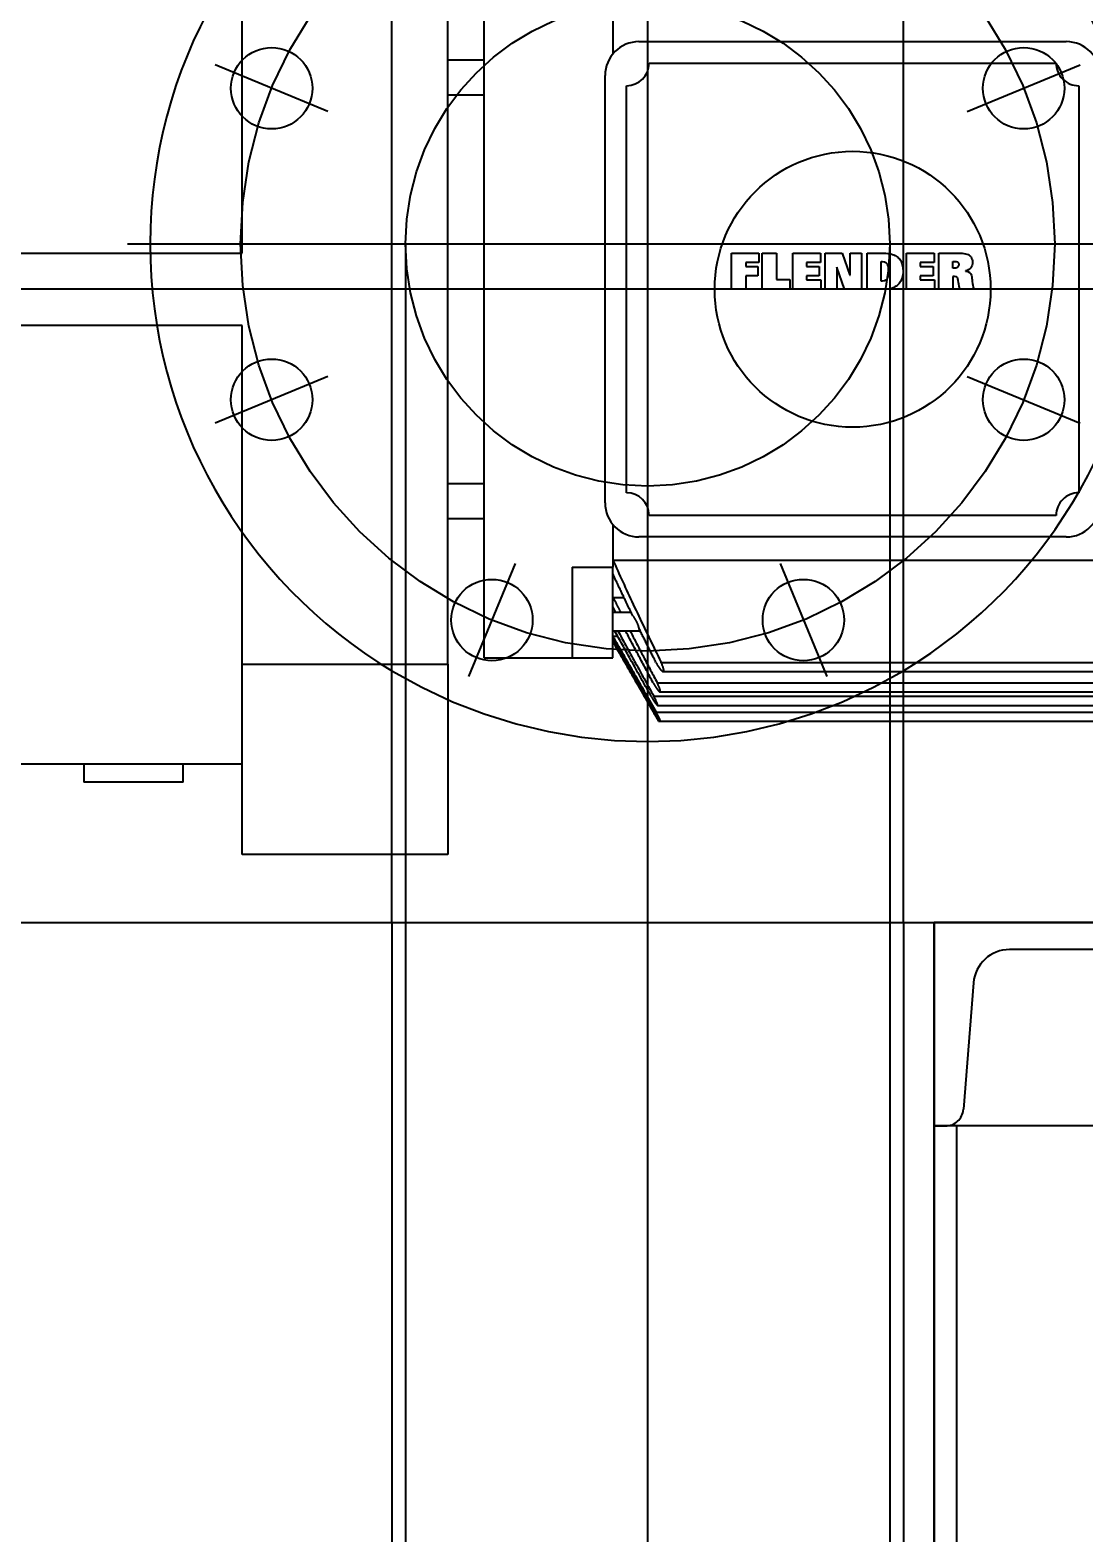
# Model space of a CAD drawing. Header units: millimetres. Extents: x -283029 to -254660, y -24907 to 10674.
# Drawn here: x -279114.43 to -279103.04, y -17727.44 to -17711.19 of the extents above; entities that cross this region are included whole.
import ezdxf

# ---------------------------------------------------------------- set-up
doc = ezdxf.new("R2010")
doc.units = ezdxf.units.MM
doc.header["$LTSCALE"] = 100
doc.header["$PDMODE"] = 3
for name, pattern in [('AM_DIN_F_W050', [6.25, 4.75, -1.5]), ('AM_DIN_G_W050', [13.75, 9.75, -1.5, 1, -1.5]), ('AUSGEZOGEN', [1, 1, 0]), ('VERDECKT-LANG', [7.5, 5, -2.5])]:
    doc.linetypes.add(name, pattern=pattern)
for name, color, linetype in [('AM_0', 7, 'Continuous'), ('NORMAL', 7, 'AUSGEZOGEN'), ('NORMALHAUBE', 6, 'Continuous'), ('VERDECKT', 2, 'VERDECKT-LANG')]:
    doc.layers.add(name, color=color, linetype=linetype)
doc.layers.add('AM_3', color=6, linetype='AM_DIN_F_W050', lineweight=25)
doc.layers.add('AM_7', color=4, linetype='AM_DIN_G_W050', lineweight=25)
doc.dimstyles.new('ISO-25', dxfattribs={"dimtxt": 18, "dimasz": 60, "dimexe": 6, "dimexo": 6, "dimgap": 15, "dimtad": 1, "dimdec": 0, "dimlunit": 3, "dimtxsty": 'Standard', "dimcen": 2.5, "dimclrd": 1, "dimclre": 1, "dimclrt": 1, "dimadec": 0, "dimazin": 0, "dimtfac": 1, "dimtdec": 0, "dimtmove": 0, "dimatfit": 3, "dimfxl": 1, "dimarcsym": 0})

# ---------------------------------------------------------------- blocks, each defined once
blk = doc.blocks.new('BLOCK14_35_56_21_5_2007_10')
at = {"color": 7, "linetype": 'Continuous'}
for p, q in [((297, 119), (297, 193.92)), ((342.5, 28.08), (342.5, 193.92)), ((350.5, 29.5), (350.5, 192.5)), ((379, 172.48), (379, 163.07)), ((384.75, 165.75), (479.25, 165.75)), ((350.5, 161.65), (342.5, 161.65)), ((387, 161), (477, 161)), ((377.25, 63.75), (377.25, 158.25)), ((342.5, 154.02), (350.5, 154.02)), ((382, 66), (382, 156)), ((482, 156), (482, 66)), ((197.45, 119), (297, 119)), ((405.2, 118.97), (411.28, 118.97)), ((405.2, 111), (405.2, 118.97)), ((408.36, 116.9), (408.36, 116.05)), ((411.28, 116.9), (408.36, 116.9)), ((411.28, 118.97), (411.28, 116.9)), ((412.03, 118.97), (415.2, 118.97)), ((412.03, 111), (412.03, 118.97)), ((415.2, 118.97), (415.2, 113.14)), ((418.79, 118.97), (424.86, 118.97)), ((418.79, 111), (418.79, 118.97)), ((421.82, 116.9), (421.82, 116.05)), ((424.86, 116.9), (421.82, 116.9)), ((424.86, 118.97), (424.86, 116.9)), ((425.92, 118.97), (429.71, 118.97)), ((425.92, 111), (425.92, 118.97)), ((429.71, 118.97), (431.39, 114.15)), ((431.42, 118.97), (433.99, 118.97)), ((431.42, 114.15), (431.42, 118.97)), ((433.99, 118.97), (433.99, 111)), ((435.2, 118.97), (438.95, 118.97)), ((435.2, 111), (435.2, 118.97)), ((438.29, 112.81), (438.29, 117.16)), ((438.29, 117.16), (438.61, 117.16)), ((438.61, 117.16), (439.05, 117.1)), ((438.95, 118.97), (439.37, 118.96)), ((439.05, 117.1), (439.37, 116.93)), ((439.37, 118.96), (439.77, 118.93)), ((439.37, 116.93), (439.61, 116.66)), ((439.61, 116.66), (439.74, 116.36)), ((439.74, 116.36), (439.83, 115.99)), ((439.77, 118.93), (440.14, 118.88)), ((440.14, 118.88), (440.48, 118.81)), ((440.48, 118.81), (440.8, 118.72)), ((440.8, 118.72), (441.1, 118.61)), ((441.1, 118.61), (441.37, 118.49)), ((441.37, 118.49), (441.62, 118.35)), ((441.62, 118.35), (441.85, 118.19)), ((441.85, 118.19), (442.06, 118.01)), ((442.06, 118.01), (442.25, 117.82)), ((442.25, 117.82), (442.42, 117.62)), ((442.42, 117.62), (442.57, 117.4)), ((442.57, 117.4), (442.7, 117.17)), ((442.7, 117.17), (442.81, 116.92)), ((442.81, 116.92), (442.91, 116.67)), ((442.91, 116.67), (442.99, 116.4)), ((442.99, 116.4), (443.05, 116.12)), ((443.94, 118.97), (450.01, 118.97)), ((443.94, 111), (443.94, 118.97)), ((446.97, 116.9), (446.97, 116.05)), ((450.01, 116.9), (446.97, 116.9)), ((450.01, 118.97), (450.01, 116.9)), ((451.07, 118.97), (455.78, 118.97)), ((451.07, 111), (451.07, 118.97)), ((454.16, 115.65), (454.16, 117.16)), ((454.16, 117.16), (454.45, 117.16)), ((454.45, 117.16), (454.87, 117.13)), ((454.87, 117.13), (455.2, 117.03)), ((455.2, 117.03), (455.4, 116.81)), ((455.4, 116.81), (455.48, 116.46)), ((455.48, 116.46), (455.4, 116.08)), ((455.78, 118.97), (456.2, 118.96)), ((456.2, 118.96), (456.58, 118.93)), ((456.58, 118.93), (456.93, 118.87)), ((456.93, 118.87), (457.25, 118.78)), ((457.25, 118.78), (457.54, 118.67)), ((457.54, 118.67), (457.79, 118.53)), ((457.79, 118.53), (458.01, 118.35)), ((458.01, 118.35), (458.18, 118.15)), ((458.18, 118.15), (458.32, 117.9)), ((458.32, 117.9), (458.43, 117.63)), ((458.43, 116.31), (458.32, 116.03)), ((458.43, 117.63), (458.49, 117.31)), ((458.49, 116.62), (458.43, 116.31)), ((458.49, 117.31), (458.51, 116.95)), ((458.51, 116.95), (458.49, 116.62)), ((408.36, 116.05), (411.07, 116.05)), ((411.07, 113.97), (408.36, 113.97)), ((408.36, 113.97), (408.36, 111)), ((411.07, 116.05), (411.07, 113.97)), ((415.2, 113.14), (418.1, 113.14)), ((418.1, 113.14), (418.1, 111)), ((421.82, 116.05), (424.63, 116.05)), ((424.63, 113.97), (421.82, 113.97)), ((421.82, 113.97), (421.82, 113.08)), ((421.82, 113.08), (424.96, 113.08)), ((424.63, 116.05), (424.63, 113.97)), ((424.96, 113.08), (424.96, 111)), ((428.5, 115.86), (428.48, 115.86)), ((428.48, 115.86), (428.48, 111)), ((430.19, 111), (428.5, 115.86)), ((431.39, 114.15), (431.42, 114.15)), ((439.37, 113.04), (439.05, 112.87)), ((439.61, 113.32), (439.37, 113.04)), ((439.74, 113.61), (439.61, 113.32)), ((439.83, 113.99), (439.74, 113.61)), ((439.83, 115.99), (439.87, 115.53)), ((439.87, 114.45), (439.83, 113.99)), ((439.87, 115.53), (439.89, 114.99)), ((439.89, 114.99), (439.87, 114.45)), ((442.75, 112.99), (442.61, 112.73)), ((442.87, 113.27), (442.75, 112.99)), ((442.98, 113.57), (442.87, 113.27)), ((443.05, 113.88), (442.98, 113.57)), ((443.05, 116.12), (443.1, 115.83)), ((443.11, 114.2), (443.05, 113.88)), ((443.1, 115.83), (443.13, 115.52)), ((443.15, 114.54), (443.11, 114.2)), ((443.13, 115.52), (443.15, 115.21)), ((443.15, 115.21), (443.16, 114.9)), ((443.16, 114.9), (443.15, 114.54)), ((446.97, 116.05), (449.78, 116.05)), ((449.78, 113.97), (446.97, 113.97)), ((446.97, 113.97), (446.97, 113.08)), ((446.97, 113.08), (450.11, 113.08)), ((449.78, 116.05), (449.78, 113.97)), ((450.11, 113.08), (450.11, 111)), ((454.43, 115.65), (454.16, 115.65)), ((454.53, 113.84), (454.16, 113.84)), ((454.16, 113.84), (454.16, 111)), ((454.85, 115.69), (454.43, 115.65)), ((454.94, 113.78), (454.53, 113.84)), ((455.18, 115.83), (454.85, 115.69)), ((455.18, 113.6), (454.94, 113.78)), ((455.4, 116.08), (455.18, 115.83)), ((455.3, 113.29), (455.18, 113.6)), ((455.35, 112.92), (455.3, 113.29)), ((457.34, 115.18), (456.93, 115.06)), ((456.93, 115.06), (456.93, 115.03)), ((456.93, 115.03), (457.44, 114.93)), ((457.68, 115.34), (457.34, 115.18)), ((457.44, 114.93), (457.83, 114.73)), ((457.95, 115.54), (457.68, 115.34)), ((457.83, 114.73), (458.11, 114.42)), ((458.16, 115.77), (457.95, 115.54)), ((458.11, 114.42), (458.28, 114.01)), ((458.32, 116.03), (458.16, 115.77)), ((458.28, 114.01), (458.33, 113.74)), ((458.33, 113.74), (458.38, 113.42)), ((458.38, 113.42), (458.42, 113.08)), ((458.42, 113.08), (458.46, 112.7)), ((408.36, 111), (405.2, 111)), ((418.1, 111), (412.03, 111)), ((424.96, 111), (418.79, 111)), ((428.48, 111), (425.92, 111)), ((433.99, 111), (430.19, 111)), ((439.14, 111), (435.2, 111)), ((438.61, 112.81), (438.29, 112.81)), ((439.05, 112.87), (438.61, 112.81)), ((439.5, 111.01), (439.14, 111)), ((439.85, 111.04), (439.5, 111.01)), ((440.18, 111.1), (439.85, 111.04)), ((440.5, 111.17), (440.18, 111.1)), ((440.8, 111.27), (440.5, 111.17)), ((441.09, 111.39), (440.8, 111.27)), ((441.36, 111.52), (441.09, 111.39)), ((441.61, 111.68), (441.36, 111.52)), ((441.85, 111.85), (441.61, 111.68)), ((442.07, 112.05), (441.85, 111.85)), ((442.27, 112.26), (442.07, 112.05)), ((442.45, 112.49), (442.27, 112.26)), ((442.61, 112.73), (442.45, 112.49)), ((450.11, 111), (443.94, 111)), ((454.16, 111), (451.07, 111)), ((455.41, 112.52), (455.35, 112.92)), ((455.47, 112.11), (455.41, 112.52)), ((455.54, 111.7), (455.47, 112.11)), ((455.61, 111.33), (455.54, 111.7)), ((455.7, 111), (455.61, 111.33)), ((458.8, 111), (455.7, 111)), ((458.46, 112.7), (458.52, 112.3)), ((458.52, 112.3), (458.59, 111.88)), ((458.59, 111.88), (458.68, 111.45)), ((458.68, 111.45), (458.8, 111)), ((297, 103), (197.45, 103)), ((297, 28.08), (297, 103)), ((350.5, 67.98), (342.5, 67.98)), ((342.5, 60.35), (350.5, 60.35)), ((477, 61), (387, 61)), ((379, 58.93), (379, 49.52)), ((479.25, 56.25), (384.75, 56.25)), ((379, 51.13), (588, 51.13)), ((379, 51.12), (379.27, 50.53)), ((379.27, 50.53), (379.53, 49.93)), ((379.53, 49.93), (379.8, 49.34)), ((370, 49.52), (379, 49.52)), ((370, 49.52), (370, 29.5)), ((379, 29.5), (379, 49.52)), ((379.12, 47.75), (379, 48.01)), ((379.24, 47.5), (379.12, 47.75)), ((379.36, 47.25), (379.24, 47.5)), ((379.47, 46.99), (379.36, 47.25)), ((379.59, 46.74), (379.47, 46.99)), ((379.71, 46.48), (379.59, 46.74)), ((379.8, 49.34), (380.07, 48.73)), ((380.07, 48.73), (380.34, 48.13)), ((380.34, 48.13), (380.62, 47.52)), ((380.62, 47.52), (380.9, 46.91)), ((380.9, 46.91), (381.18, 46.3)), ((379.83, 46.23), (379.71, 46.48)), ((379.96, 45.97), (379.83, 46.23)), ((380.08, 45.71), (379.96, 45.97)), ((380.2, 45.45), (380.08, 45.71)), ((380.32, 45.2), (380.2, 45.45)), ((380.44, 44.94), (380.32, 45.2)), ((380.57, 44.68), (380.44, 44.94)), ((380.69, 44.42), (380.57, 44.68)), ((380.81, 44.16), (380.69, 44.42)), ((380.94, 43.9), (380.81, 44.16)), ((381.06, 43.63), (380.94, 43.9)), ((381.19, 43.37), (381.06, 43.63)), ((381.18, 46.3), (381.46, 45.69)), ((381.31, 43.11), (381.19, 43.37)), ((381.46, 45.69), (381.74, 45.07)), ((381.74, 45.07), (382.03, 44.45)), ((382.03, 44.45), (382.32, 43.82)), ((382.32, 43.82), (382.61, 43.19)), ((379, 42.88), (381.42, 42.88)), ((379, 42.88), (379.05, 42.79)), ((379.02, 40.76), (379, 40.8)), ((379.04, 40.73), (379.02, 40.76)), ((379.06, 40.69), (379.04, 40.73)), ((379.05, 42.79), (379.1, 42.69)), ((379.08, 40.65), (379.06, 40.69)), ((379.1, 40.62), (379.08, 40.65)), ((379.1, 42.69), (379.14, 42.6)), ((379.12, 40.58), (379.1, 40.62)), ((379.13, 40.54), (379.12, 40.58)), ((379.15, 40.5), (379.13, 40.54)), ((379.14, 42.6), (379.19, 42.5)), ((379.17, 40.47), (379.15, 40.5)), ((379.19, 40.43), (379.17, 40.47)), ((379.19, 42.5), (379.24, 42.41)), ((379.21, 40.39), (379.19, 40.43)), ((379.23, 40.36), (379.21, 40.39)), ((379.25, 40.32), (379.23, 40.36)), ((379.24, 42.41), (379.29, 42.31)), ((379.27, 40.28), (379.25, 40.32)), ((379.29, 40.24), (379.27, 40.28)), ((379.29, 42.31), (379.34, 42.21)), ((379.31, 40.21), (379.29, 40.24)), ((379.33, 40.17), (379.31, 40.21)), ((379.35, 40.13), (379.33, 40.17)), ((379.34, 42.21), (379.39, 42.12)), ((379.37, 40.1), (379.35, 40.13)), ((379.39, 40.06), (379.37, 40.1)), ((379.39, 42.12), (379.43, 42.02)), ((379.4, 40.02), (379.39, 40.06)), ((379.42, 39.98), (379.4, 40.02)), ((379.44, 39.95), (379.42, 39.98)), ((379.43, 42.02), (379.48, 41.93)), ((379.46, 39.91), (379.44, 39.95)), ((379.48, 39.87), (379.46, 39.91)), ((379.48, 41.93), (379.53, 41.83)), ((379.53, 41.83), (379.58, 41.73)), ((379.58, 41.73), (379.63, 41.64)), ((379.63, 41.64), (379.68, 41.54)), ((379.68, 41.54), (379.73, 41.45)), ((379.73, 41.45), (379.78, 41.35)), ((379.78, 41.35), (379.82, 41.25)), ((379.82, 41.25), (379.87, 41.16)), ((379.87, 41.16), (379.92, 41.06)), ((379.92, 41.06), (379.97, 40.96)), ((379.97, 40.96), (380.02, 40.87)), ((380.02, 40.87), (380.07, 40.77)), ((380.07, 40.77), (380.12, 40.67)), ((380.12, 40.67), (380.17, 40.57)), ((380.17, 40.57), (380.22, 40.48)), ((380.22, 40.48), (380.27, 40.38)), ((380.27, 40.38), (380.32, 40.28)), ((380.32, 40.28), (380.37, 40.18)), ((380.37, 40.18), (380.42, 40.09)), ((380.42, 40.09), (380.47, 39.99)), ((380.47, 39.99), (380.52, 39.89)), ((380.52, 39.89), (380.57, 39.79)), ((381.44, 42.85), (381.31, 43.11)), ((381.57, 42.58), (381.44, 42.85)), ((381.69, 42.32), (381.57, 42.58)), ((381.82, 42.05), (381.69, 42.32)), ((381.95, 41.79), (381.82, 42.05)), ((382.08, 41.52), (381.95, 41.79)), ((382.2, 41.25), (382.08, 41.52)), ((382.33, 40.99), (382.2, 41.25)), ((382.46, 40.72), (382.33, 40.99)), ((382.59, 40.45), (382.46, 40.72)), ((382.72, 40.18), (382.59, 40.45)), ((382.61, 43.19), (382.9, 42.56)), ((382.85, 39.91), (382.72, 40.18)), ((382.99, 39.64), (382.85, 39.91)), ((382.9, 42.56), (383.2, 41.93)), ((383.2, 41.93), (383.5, 41.29)), ((383.5, 41.29), (383.8, 40.65)), ((383.8, 40.65), (384.1, 40)), ((384.1, 40), (384.41, 39.36)), ((383.05, 39.5), (379, 39.5)), ((379.5, 39.84), (379.48, 39.87)), ((379.52, 39.8), (379.5, 39.84)), ((379.54, 39.76), (379.52, 39.8)), ((379.56, 39.72), (379.54, 39.76)), ((379.58, 39.69), (379.56, 39.72)), ((379.6, 39.65), (379.58, 39.69)), ((379.62, 39.61), (379.6, 39.65)), ((379.64, 39.57), (379.62, 39.61)), ((379.66, 39.54), (379.64, 39.57)), ((379.68, 39.5), (379.66, 39.54)), ((380.57, 39.79), (380.62, 39.7)), ((380.62, 39.7), (380.67, 39.6)), ((380.67, 39.6), (380.72, 39.5)), ((383.12, 39.37), (382.99, 39.64)), ((383.25, 39.1), (383.12, 39.37)), ((383.38, 38.82), (383.25, 39.1)), ((383.38, 38.82), (383.43, 38.76)), ((383.43, 38.76), (383.47, 38.7)), ((383.47, 38.7), (383.52, 38.64)), ((383.52, 38.64), (383.56, 38.57)), ((383.56, 38.57), (383.6, 38.51)), ((383.6, 38.51), (383.65, 38.44)), ((383.65, 38.44), (383.69, 38.37)), ((383.69, 38.37), (383.74, 38.3)), ((383.74, 38.3), (383.78, 38.23)), ((383.78, 38.23), (383.83, 38.15)), ((383.83, 38.15), (383.87, 38.07)), ((383.87, 38.07), (383.92, 38)), ((383.92, 38), (383.96, 37.92)), ((383.96, 37.92), (384.01, 37.84)), ((384.01, 37.84), (384.05, 37.75)), ((384.05, 37.75), (384.09, 37.67)), ((384.09, 37.67), (384.14, 37.59)), ((384.14, 37.59), (384.18, 37.51)), ((384.18, 37.51), (384.22, 37.42)), ((384.22, 37.42), (384.26, 37.34)), ((384.26, 37.34), (384.29, 37.26)), ((384.29, 37.26), (384.33, 37.18)), ((384.33, 37.18), (384.36, 37.1)), ((384.36, 37.1), (384.4, 37.02)), ((384.4, 37.02), (384.43, 36.94)), ((384.41, 39.36), (384.72, 38.71)), ((384.43, 36.94), (384.46, 36.86)), ((384.46, 36.86), (384.49, 36.78)), ((384.49, 36.78), (384.52, 36.7)), ((384.52, 36.7), (384.55, 36.62)), ((384.55, 36.62), (384.57, 36.54)), ((384.72, 38.71), (385.03, 38.05)), ((385.03, 38.05), (385.34, 37.39)), ((385.34, 37.39), (385.66, 36.73)), ((385.66, 36.73), (385.98, 36.07)), ((379, 35.5), (385.01, 35.5)), ((379, 34.27), (380.05, 34.27)), ((379.24, 33.22), (379, 33.64)), ((379.01, 34.25), (379.26, 33.81)), ((379.26, 33.81), (379.51, 33.36)), ((379.58, 35.12), (379.36, 35.51)), ((379.51, 33.36), (379.77, 32.92)), ((379.79, 34.74), (379.58, 35.12)), ((380.01, 34.35), (379.79, 34.74)), ((380.23, 33.95), (380.01, 34.35)), ((380.07, 35.5), (380.28, 35.11)), ((380.44, 33.56), (380.23, 33.95)), ((380.28, 35.11), (380.49, 34.72)), ((380.66, 33.17), (380.44, 33.56)), ((380.49, 34.72), (380.71, 34.33)), ((380.71, 34.33), (380.92, 33.94)), ((380.92, 33.94), (381.13, 33.55)), ((381.13, 33.55), (381.35, 33.16)), ((381.94, 35.19), (381.77, 35.5)), ((382.1, 34.88), (381.94, 35.19)), ((382.27, 34.56), (382.1, 34.88)), ((382.43, 34.25), (382.27, 34.56)), ((382.6, 33.93), (382.43, 34.25)), ((382.77, 33.61), (382.6, 33.93)), ((382.77, 35.5), (382.93, 35.19)), ((382.94, 33.3), (382.77, 33.61)), ((382.93, 35.19), (383.09, 34.87)), ((383.1, 32.98), (382.94, 33.3)), ((383.09, 34.87), (383.25, 34.56)), ((383.25, 34.56), (383.41, 34.24)), ((383.41, 34.24), (383.58, 33.93)), ((383.58, 33.93), (383.74, 33.61)), ((383.74, 33.61), (383.91, 33.29)), ((383.91, 33.29), (384.07, 32.98)), ((384.57, 36.54), (384.6, 36.47)), ((384.6, 36.47), (384.62, 36.39)), ((384.62, 36.39), (384.64, 36.32)), ((384.64, 36.32), (384.66, 36.25)), ((384.66, 36.25), (384.68, 36.18)), ((384.78, 35.96), (384.68, 36.18)), ((384.89, 35.75), (384.78, 35.96)), ((384.99, 35.54), (384.89, 35.75)), ((385.1, 35.32), (384.99, 35.54)), ((385.2, 35.11), (385.1, 35.32)), ((385.31, 34.9), (385.2, 35.11)), ((385.41, 34.68), (385.31, 34.9)), ((385.52, 34.47), (385.41, 34.68)), ((385.63, 34.25), (385.52, 34.47)), ((385.73, 34.03), (385.63, 34.25)), ((385.84, 33.82), (385.73, 34.03)), ((385.95, 33.6), (385.84, 33.82)), ((386.06, 33.38), (385.95, 33.6)), ((385.98, 36.07), (386.3, 35.4)), ((386.17, 33.17), (386.06, 33.38)), ((386.3, 35.4), (386.62, 34.73)), ((386.62, 34.73), (386.95, 34.05)), ((386.95, 34.05), (387.28, 33.37)), ((387.28, 33.37), (387.61, 32.69)), ((379, 33.03), (379.35, 33.03)), ((379.02, 32.99), (379.26, 32.58)), ((379.02, 32.97), (389.1, 15.5)), ((379.49, 32.79), (379.24, 33.22)), ((379.26, 32.58), (379.49, 32.17)), ((379.73, 32.36), (379.49, 32.79)), ((379.49, 32.17), (379.73, 31.76)), ((379.98, 31.93), (379.73, 32.36)), ((379.73, 31.76), (379.97, 31.34)), ((379.77, 32.92), (380.02, 32.47)), ((379.97, 31.34), (380.21, 30.93)), ((380.23, 31.5), (379.98, 31.93)), ((380.02, 32.47), (380.27, 32.02)), ((380.21, 30.93), (380.45, 30.51)), ((380.48, 31.06), (380.23, 31.5)), ((380.27, 32.02), (380.53, 31.57)), ((380.45, 30.51), (380.7, 30.09)), ((380.73, 30.62), (380.48, 31.06)), ((380.53, 31.57), (380.79, 31.12)), ((380.88, 32.77), (380.66, 33.17)), ((380.7, 30.09), (380.94, 29.66)), ((380.98, 30.18), (380.73, 30.62)), ((380.79, 31.12), (381.05, 30.67)), ((381.1, 32.37), (380.88, 32.77)), ((381.23, 29.74), (380.98, 30.18)), ((381.05, 30.67), (381.31, 30.21)), ((381.33, 31.98), (381.1, 32.37)), ((381.31, 30.21), (381.57, 29.75)), ((381.55, 31.57), (381.33, 31.98)), ((381.35, 33.16), (381.57, 32.76)), ((381.77, 31.17), (381.55, 31.57)), ((381.57, 32.76), (381.79, 32.36)), ((382, 30.77), (381.77, 31.17)), ((381.79, 32.36), (382, 31.96)), ((382, 31.96), (382.22, 31.56)), ((382.22, 30.36), (382, 30.77)), ((382.22, 31.56), (382.44, 31.16)), ((382.45, 29.96), (382.22, 30.36)), ((382.44, 31.16), (382.67, 30.76)), ((382.68, 29.55), (382.45, 29.96)), ((382.67, 30.76), (382.89, 30.35)), ((382.89, 30.35), (383.11, 29.94)), ((383.27, 32.66), (383.1, 32.98)), ((383.11, 29.94), (383.34, 29.54)), ((383.44, 32.34), (383.27, 32.66)), ((383.61, 32.02), (383.44, 32.34)), ((383.78, 31.69), (383.61, 32.02)), ((383.96, 31.37), (383.78, 31.69)), ((384.13, 31.05), (383.96, 31.37)), ((384.07, 32.98), (384.24, 32.66)), ((384.3, 30.72), (384.13, 31.05)), ((384.24, 32.66), (384.41, 32.33)), ((384.47, 30.4), (384.3, 30.72)), ((384.41, 32.33), (384.57, 32.01)), ((384.65, 30.07), (384.47, 30.4)), ((384.57, 32.01), (384.74, 31.69)), ((384.82, 29.74), (384.65, 30.07)), ((384.74, 31.69), (384.91, 31.37)), ((384.91, 31.37), (385.08, 31.04)), ((385.08, 31.04), (385.25, 30.72)), ((385.25, 30.72), (385.42, 30.39)), ((385.42, 30.39), (385.59, 30.06)), ((385.59, 30.06), (385.76, 29.74)), ((386.27, 32.95), (386.17, 33.17)), ((386.38, 32.73), (386.27, 32.95)), ((386.49, 32.51), (386.38, 32.73)), ((386.6, 32.29), (386.49, 32.51)), ((386.71, 32.07), (386.6, 32.29)), ((386.82, 31.85), (386.71, 32.07)), ((386.93, 31.63), (386.82, 31.85)), ((387.04, 31.41), (386.93, 31.63)), ((387.15, 31.19), (387.04, 31.41)), ((387.26, 30.97), (387.15, 31.19)), ((387.37, 30.75), (387.26, 30.97)), ((387.48, 30.52), (387.37, 30.75)), ((387.6, 30.3), (387.48, 30.52)), ((387.71, 30.08), (387.6, 30.3)), ((387.61, 32.69), (387.95, 32)), ((387.82, 29.85), (387.71, 30.08)), ((387.95, 32), (388.28, 31.31)), ((388.28, 31.31), (388.62, 30.61)), ((388.62, 30.61), (388.97, 29.91)), ((388.97, 29.91), (389.31, 29.21)), ((297, -14), (297, 28.08)), ((297, 28.08), (342.5, 28.08)), ((342.5, 28.08), (342.5, -14)), ((350.5, 29.5), (370, 29.5)), ((370, 29.5), (379, 29.5)), ((380.94, 29.66), (381.18, 29.24)), ((381.18, 29.24), (381.43, 28.81)), ((381.49, 29.3), (381.23, 29.74)), ((381.43, 28.81), (381.68, 28.39)), ((381.74, 28.85), (381.49, 29.3)), ((381.57, 29.75), (381.83, 29.29)), ((381.68, 28.39), (381.93, 27.96)), ((382, 28.41), (381.74, 28.85)), ((381.83, 29.29), (382.1, 28.82)), ((381.93, 27.96), (382.18, 27.52)), ((382.26, 27.96), (382, 28.41)), ((382.1, 28.82), (382.36, 28.36)), ((382.18, 27.52), (382.43, 27.09)), ((382.52, 27.5), (382.26, 27.96)), ((382.36, 28.36), (382.63, 27.89)), ((382.43, 27.09), (382.68, 26.65)), ((382.78, 27.05), (382.52, 27.5)), ((382.63, 27.89), (382.9, 27.42)), ((382.91, 29.14), (382.68, 29.55)), ((382.68, 26.65), (382.93, 26.22)), ((383.04, 26.59), (382.78, 27.05)), ((382.9, 27.42), (383.16, 26.94)), ((383.14, 28.72), (382.91, 29.14)), ((383.3, 26.14), (383.04, 26.59)), ((383.37, 28.31), (383.14, 28.72)), ((383.16, 26.94), (383.44, 26.47)), ((383.34, 29.54), (383.56, 29.12)), ((383.6, 27.89), (383.37, 28.31)), ((383.56, 29.12), (383.79, 28.71)), ((383.83, 27.48), (383.6, 27.89)), ((383.79, 28.71), (384.02, 28.3)), ((384.07, 27.06), (383.83, 27.48)), ((384.02, 28.3), (384.25, 27.88)), ((384.3, 26.64), (384.07, 27.06)), ((384.25, 27.88), (384.48, 27.47)), ((384.54, 26.21), (384.3, 26.64)), ((384.48, 27.47), (384.71, 27.05)), ((384.71, 27.05), (384.94, 26.63)), ((385, 29.41), (384.82, 29.74)), ((384.94, 26.63), (385.17, 26.21)), ((385.17, 29.08), (385, 29.41)), ((385.35, 28.75), (385.17, 29.08)), ((385.53, 28.42), (385.35, 28.75)), ((385.71, 28.08), (385.53, 28.42)), ((385.89, 27.75), (385.71, 28.08)), ((385.76, 29.74), (385.93, 29.41)), ((386.07, 27.41), (385.89, 27.75)), ((385.93, 29.41), (386.11, 29.08)), ((386.25, 27.08), (386.07, 27.41)), ((386.11, 29.08), (386.28, 28.74)), ((386.43, 26.74), (386.25, 27.08)), ((386.28, 28.74), (386.45, 28.41)), ((386.61, 26.4), (386.43, 26.74)), ((386.45, 28.41), (386.63, 28.08)), ((386.63, 28.08), (386.8, 27.75)), ((386.8, 27.75), (386.98, 27.41)), ((386.98, 27.41), (387.16, 27.07)), ((387.16, 27.07), (387.33, 26.74)), ((387.33, 26.74), (387.51, 26.4)), ((387.93, 29.63), (387.82, 29.85)), ((388.05, 29.4), (387.93, 29.63)), ((388.16, 29.18), (388.05, 29.4)), ((388.27, 28.95), (388.16, 29.18)), ((388.39, 28.73), (388.27, 28.95)), ((388.5, 28.5), (388.39, 28.73)), ((388.5, 28.5), (388.55, 28.41)), ((388.55, 28.41), (388.6, 28.32)), ((388.6, 28.32), (388.64, 28.23)), ((388.64, 28.23), (388.69, 28.14)), ((388.69, 28.14), (388.74, 28.05)), ((388.74, 28.05), (388.79, 27.96)), ((388.79, 27.96), (388.84, 27.88)), ((388.84, 27.88), (388.89, 27.8)), ((388.89, 27.8), (388.94, 27.72)), ((388.94, 27.72), (388.99, 27.64)), ((388.99, 27.64), (389.04, 27.56)), ((389.04, 27.56), (389.09, 27.49)), ((389.09, 27.49), (389.14, 27.42)), ((389.14, 27.42), (389.19, 27.35)), ((389.19, 27.35), (389.24, 27.28)), ((389.24, 27.28), (389.29, 27.21)), ((389.29, 27.21), (389.34, 27.14)), ((389.31, 29.21), (389.66, 28.5)), ((389.34, 27.14), (389.39, 27.08)), ((389.39, 27.08), (389.44, 27.02)), ((389.44, 27.02), (389.48, 26.96)), ((389.48, 26.96), (389.53, 26.9)), ((389.53, 26.9), (389.58, 26.85)), ((389.58, 26.85), (389.63, 26.8)), ((389.63, 26.8), (389.67, 26.75)), ((389.7, 28.42), (389.66, 28.5)), ((389.66, 28.5), (577.34, 28.5)), ((389.67, 26.75), (389.72, 26.71)), ((389.74, 28.33), (389.7, 28.42)), ((389.72, 26.71), (389.76, 26.67)), ((389.78, 28.25), (389.74, 28.33)), ((389.76, 26.67), (389.8, 26.64)), ((389.82, 28.16), (389.78, 28.25)), ((389.8, 26.64), (389.84, 26.61)), ((389.86, 28.08), (389.82, 28.16)), ((389.84, 26.61), (389.88, 26.58)), ((389.89, 28), (389.86, 28.08)), ((389.92, 27.92), (389.89, 28)), ((389.96, 27.84), (389.92, 27.92)), ((389.99, 27.76), (389.96, 27.84)), ((390.02, 27.68), (389.99, 27.76)), ((390.05, 27.59), (390.02, 27.68)), ((390.07, 27.52), (390.05, 27.59)), ((390.1, 27.44), (390.07, 27.52)), ((390.12, 27.36), (390.1, 27.44)), ((390.14, 27.29), (390.12, 27.36)), ((390.16, 27.21), (390.14, 27.29)), ((390.18, 27.14), (390.16, 27.21)), ((390.19, 27.08), (390.18, 27.14)), ((390.2, 27.01), (390.19, 27.08)), ((390.19, 26.58), (390.2, 26.6)), ((390.21, 26.95), (390.2, 27.01)), ((390.2, 26.6), (390.21, 26.63)), ((390.22, 26.9), (390.21, 26.95)), ((390.21, 26.63), (390.22, 26.67)), ((390.23, 26.84), (390.22, 26.9)), ((390.22, 26.67), (390.23, 26.71)), ((390.23, 26.8), (390.23, 26.84)), ((390.23, 26.75), (390.23, 26.8)), ((390.23, 26.71), (390.23, 26.75)), ((382.93, 26.22), (383.18, 25.78)), ((383.18, 25.78), (383.44, 25.33)), ((383.57, 25.68), (383.3, 26.14)), ((383.44, 26.47), (383.71, 25.99)), ((383.44, 25.33), (383.7, 24.89)), ((383.83, 25.21), (383.57, 25.68)), ((383.7, 24.89), (383.95, 24.45)), ((383.71, 25.99), (383.98, 25.51)), ((384.1, 24.75), (383.83, 25.21)), ((383.95, 24.45), (384.21, 24)), ((383.98, 25.51), (384.26, 25.03)), ((384.37, 24.28), (384.1, 24.75)), ((384.21, 24), (384.47, 23.55)), ((384.26, 25.03), (384.53, 24.54)), ((384.63, 23.81), (384.37, 24.28)), ((384.47, 23.55), (384.73, 23.09)), ((384.53, 24.54), (384.81, 24.06)), ((384.78, 25.79), (384.54, 26.21)), ((384.91, 23.34), (384.63, 23.81)), ((385.01, 25.36), (384.78, 25.79)), ((384.81, 24.06), (385.09, 23.57)), ((385.18, 22.87), (384.91, 23.34)), ((385.25, 24.94), (385.01, 25.36)), ((385.09, 23.57), (385.37, 23.08)), ((385.17, 26.21), (385.41, 25.78)), ((385.49, 24.51), (385.25, 24.94)), ((385.41, 25.78), (385.64, 25.36)), ((385.74, 24.07), (385.49, 24.51)), ((385.64, 25.36), (385.88, 24.93)), ((385.98, 23.64), (385.74, 24.07)), ((385.88, 24.93), (386.12, 24.5)), ((386.22, 23.2), (385.98, 23.64)), ((386.12, 24.5), (386.35, 24.07)), ((386.35, 24.07), (386.59, 23.64)), ((386.59, 23.64), (386.83, 23.2)), ((386.79, 26.06), (386.61, 26.4)), ((386.97, 25.72), (386.79, 26.06)), ((387.16, 25.38), (386.97, 25.72)), ((387.34, 25.04), (387.16, 25.38)), ((387.52, 24.69), (387.34, 25.04)), ((387.51, 26.4), (387.69, 26.06)), ((387.71, 24.35), (387.52, 24.69)), ((387.69, 26.06), (387.87, 25.72)), ((387.9, 24), (387.71, 24.35)), ((387.87, 25.72), (388.05, 25.38)), ((387.9, 24), (387.94, 23.91)), ((387.94, 23.91), (387.99, 23.82)), ((387.99, 23.82), (388.04, 23.73)), ((388.04, 23.73), (388.09, 23.65)), ((388.05, 25.38), (388.23, 25.03)), ((388.09, 23.65), (388.14, 23.56)), ((388.14, 23.56), (388.19, 23.48)), ((388.19, 23.48), (388.24, 23.4)), ((388.23, 25.03), (388.41, 24.69)), ((388.24, 23.4), (388.29, 23.32)), ((388.29, 23.32), (388.34, 23.24)), ((388.41, 24.69), (388.6, 24.35)), ((388.6, 24.35), (388.78, 24)), ((388.78, 24), (578.22, 24)), ((388.82, 23.91), (388.78, 24)), ((388.87, 23.83), (388.82, 23.91)), ((388.91, 23.74), (388.87, 23.83)), ((388.95, 23.66), (388.91, 23.74)), ((388.99, 23.58), (388.95, 23.66)), ((389.03, 23.49), (388.99, 23.58)), ((389.07, 23.41), (389.03, 23.49)), ((389.11, 23.33), (389.07, 23.41)), ((389.14, 23.25), (389.11, 23.33)), ((389.88, 26.58), (389.91, 26.56)), ((389.91, 26.56), (389.95, 26.54)), ((389.95, 26.54), (389.98, 26.52)), ((389.98, 26.52), (390.01, 26.51)), ((390.01, 26.51), (390.05, 26.5)), ((390.05, 26.5), (390.07, 26.5)), ((390.07, 26.5), (390.1, 26.5)), ((390.07, 26.5), (576.93, 26.5)), ((390.1, 26.5), (390.12, 26.51)), ((390.12, 26.51), (390.14, 26.52)), ((390.14, 26.52), (390.16, 26.53)), ((390.16, 26.53), (390.18, 26.55)), ((390.18, 26.55), (390.19, 26.58)), ((384.73, 23.09), (384.99, 22.64)), ((384.99, 22.64), (385.26, 22.18)), ((385.45, 22.39), (385.18, 22.87)), ((385.26, 22.18), (385.52, 21.73)), ((385.37, 23.08), (385.65, 22.58)), ((385.72, 21.91), (385.45, 22.39)), ((385.52, 21.73), (385.79, 21.26)), ((385.65, 22.58), (385.93, 22.08)), ((386, 21.43), (385.72, 21.91)), ((385.79, 21.26), (386.06, 20.8)), ((385.93, 22.08), (386.22, 21.59)), ((386.28, 20.95), (386, 21.43)), ((386.06, 20.8), (386.32, 20.34)), ((386.47, 22.77), (386.22, 23.2)), ((386.22, 21.59), (386.51, 21.08)), ((386.56, 20.46), (386.28, 20.95)), ((386.32, 20.34), (386.59, 19.87)), ((386.71, 22.33), (386.47, 22.77)), ((386.51, 21.08), (386.79, 20.58)), ((386.84, 19.98), (386.56, 20.46)), ((386.96, 21.89), (386.71, 22.33)), ((386.79, 20.58), (387.08, 20.07)), ((386.83, 23.2), (387.08, 22.76)), ((387.12, 19.48), (386.84, 19.98)), ((387.21, 21.44), (386.96, 21.89)), ((387.08, 22.76), (387.32, 22.33)), ((387.08, 20.07), (387.37, 19.56)), ((387.46, 21), (387.21, 21.44)), ((387.32, 22.33), (387.56, 21.89)), ((387.46, 21), (387.51, 20.91)), ((387.51, 20.91), (387.56, 20.83)), ((387.56, 21.89), (387.81, 21.44)), ((387.56, 20.83), (387.61, 20.74)), ((387.61, 20.74), (387.65, 20.66)), ((387.65, 20.66), (387.7, 20.58)), ((387.7, 20.58), (387.75, 20.5)), ((387.75, 20.5), (387.8, 20.42)), ((387.8, 20.42), (387.85, 20.33)), ((387.81, 21.44), (388.05, 21)), ((387.85, 20.33), (387.9, 20.25)), ((387.9, 20.25), (387.95, 20.18)), ((387.95, 20.18), (387.99, 20.1)), ((387.99, 20.1), (388.04, 20.02)), ((388.04, 20.02), (388.09, 19.94)), ((388.05, 21), (578.95, 21)), ((388.1, 20.92), (388.05, 21)), ((388.09, 19.94), (388.14, 19.87)), ((388.15, 20.83), (388.1, 20.92)), ((388.19, 20.74), (388.15, 20.83)), ((388.24, 20.66), (388.19, 20.74)), ((388.28, 20.58), (388.24, 20.66)), ((388.32, 20.49), (388.28, 20.58)), ((388.37, 20.41), (388.32, 20.49)), ((388.34, 23.24), (388.39, 23.16)), ((388.41, 20.33), (388.37, 20.41)), ((388.39, 23.16), (388.43, 23.08)), ((388.45, 20.25), (388.41, 20.33)), ((388.43, 23.08), (388.48, 23.01)), ((388.49, 20.17), (388.45, 20.25)), ((388.48, 23.01), (388.53, 22.93)), ((388.52, 20.09), (388.49, 20.17)), ((388.56, 20.02), (388.52, 20.09)), ((388.53, 22.93), (388.58, 22.86)), ((388.59, 19.94), (388.56, 20.02)), ((388.58, 22.86), (388.63, 22.79)), ((388.62, 19.87), (388.59, 19.94)), ((388.63, 22.79), (388.68, 22.72)), ((388.68, 22.72), (388.73, 22.65)), ((388.73, 22.65), (388.78, 22.59)), ((388.78, 22.59), (388.83, 22.52)), ((388.83, 22.52), (388.87, 22.46)), ((388.87, 22.46), (388.92, 22.41)), ((388.92, 22.41), (388.96, 22.35)), ((388.96, 22.35), (389, 22.3)), ((389, 22.3), (389.05, 22.26)), ((389.05, 22.26), (389.09, 22.22)), ((389.09, 22.22), (389.12, 22.18)), ((389.12, 22.18), (389.16, 22.14)), ((389.17, 23.18), (389.14, 23.25)), ((389.16, 22.14), (389.19, 22.11)), ((389.21, 23.1), (389.17, 23.18)), ((389.19, 22.11), (389.23, 22.08)), ((389.24, 23.02), (389.21, 23.1)), ((389.23, 22.08), (389.26, 22.06)), ((389.27, 22.94), (389.24, 23.02)), ((389.26, 22.06), (389.29, 22.04)), ((389.3, 22.87), (389.27, 22.94)), ((389.29, 22.04), (389.32, 22.02)), ((389.32, 22.8), (389.3, 22.87)), ((389.35, 22.72), (389.32, 22.8)), ((389.32, 22.02), (389.35, 22.01)), ((389.37, 22.65), (389.35, 22.72)), ((389.35, 22.01), (389.37, 22)), ((389.39, 22.59), (389.37, 22.65)), ((389.37, 22), (389.4, 22)), ((389.41, 22.52), (389.39, 22.59)), ((389.4, 22), (389.41, 22)), ((389.4, 22), (577.6, 22)), ((389.43, 22.46), (389.41, 22.52)), ((389.41, 22), (389.43, 22.01)), ((389.44, 22.4), (389.43, 22.46)), ((389.43, 22.01), (389.45, 22.02)), ((389.46, 22.35), (389.44, 22.4)), ((389.45, 22.02), (389.46, 22.03)), ((389.47, 22.3), (389.46, 22.35)), ((389.46, 22.03), (389.47, 22.05)), ((389.47, 22.25), (389.47, 22.3)), ((389.48, 22.21), (389.47, 22.25)), ((389.47, 22.08), (389.48, 22.1)), ((389.47, 22.05), (389.47, 22.08)), ((389.48, 22.17), (389.48, 22.21)), ((389.48, 22.14), (389.48, 22.17)), ((389.48, 22.1), (389.48, 22.14)), ((386.59, 19.87), (386.86, 19.4)), ((386.86, 19.4), (387.14, 18.93)), ((387.4, 18.99), (387.12, 19.48)), ((387.14, 18.93), (387.41, 18.45)), ((387.37, 19.56), (387.66, 19.05)), ((387.68, 18.5), (387.4, 18.99)), ((387.41, 18.45), (387.69, 17.98)), ((387.66, 19.05), (387.96, 18.54)), ((387.97, 18), (387.68, 18.5)), ((387.69, 17.98), (387.96, 17.5)), ((387.96, 18.54), (388.25, 18.02)), ((387.96, 17.5), (388.26, 17.5)), ((388.01, 17.42), (387.96, 17.5)), ((388.26, 17.5), (387.97, 18)), ((388.06, 17.34), (388.01, 17.42)), ((388.1, 17.25), (388.06, 17.34)), ((388.15, 17.17), (388.1, 17.25)), ((388.14, 19.87), (388.19, 19.8)), ((388.2, 17.08), (388.15, 17.17)), ((388.19, 19.8), (388.24, 19.73)), ((388.25, 17), (388.2, 17.08)), ((388.24, 19.73), (388.28, 19.66)), ((388.25, 18.02), (388.55, 17.5)), ((388.3, 16.92), (388.25, 17)), ((388.26, 17.5), (388.3, 17.42)), ((388.28, 19.66), (388.33, 19.59)), ((388.3, 17.42), (388.35, 17.33)), ((388.34, 16.84), (388.3, 16.92)), ((388.33, 19.59), (388.37, 19.53)), ((388.39, 16.75), (388.34, 16.84)), ((388.35, 17.33), (388.4, 17.25)), ((388.37, 19.53), (388.41, 19.47)), ((388.44, 16.67), (388.39, 16.75)), ((388.4, 17.25), (388.45, 17.17)), ((388.41, 19.47), (388.45, 19.42)), ((388.48, 16.59), (388.44, 16.67)), ((388.45, 19.42), (388.49, 19.36)), ((388.45, 17.17), (388.5, 17.09)), ((388.49, 19.36), (388.53, 19.31)), ((388.5, 17.09), (388.54, 17.01)), ((388.53, 19.31), (388.57, 19.27)), ((388.54, 17.01), (388.59, 16.92)), ((388.55, 17.5), (578.45, 17.5)), ((388.6, 17.42), (388.55, 17.5)), ((388.57, 19.27), (388.6, 19.22)), ((388.59, 16.92), (388.64, 16.84)), ((388.6, 19.22), (388.64, 19.18)), ((388.65, 17.33), (388.6, 17.42)), ((388.66, 19.8), (388.62, 19.87)), ((388.64, 19.18), (388.67, 19.15)), ((388.64, 16.84), (388.69, 16.76)), ((388.69, 17.25), (388.65, 17.33)), ((388.69, 19.73), (388.66, 19.8)), ((388.67, 19.15), (388.7, 19.11)), ((388.72, 19.66), (388.69, 19.73)), ((388.74, 17.16), (388.69, 17.25)), ((388.69, 16.76), (388.74, 16.68)), ((388.7, 19.11), (388.73, 19.08)), ((388.74, 19.59), (388.72, 19.66)), ((388.73, 19.08), (388.76, 19.06)), ((388.77, 19.53), (388.74, 19.59)), ((388.79, 17.08), (388.74, 17.16)), ((388.74, 16.68), (388.79, 16.6)), ((388.76, 19.06), (388.78, 19.04)), ((388.79, 19.47), (388.77, 19.53)), ((388.78, 19.04), (388.81, 19.02)), ((388.81, 19.41), (388.79, 19.47)), ((388.83, 16.99), (388.79, 17.08)), ((388.83, 19.36), (388.81, 19.41)), ((388.81, 19.02), (388.83, 19.01)), ((388.85, 19.3), (388.83, 19.36)), ((388.83, 19.01), (388.84, 19)), ((388.88, 16.91), (388.83, 16.99)), ((388.84, 19), (388.86, 19)), ((388.86, 19.26), (388.85, 19.3)), ((388.88, 19.21), (388.86, 19.26)), ((388.86, 19), (388.87, 19)), ((388.86, 19), (578.14, 19)), ((388.87, 19), (388.88, 19.01)), ((388.88, 19.17), (388.88, 19.21)), ((388.89, 19.14), (388.88, 19.17)), ((388.88, 19.01), (388.89, 19.02)), ((388.92, 16.83), (388.88, 16.91)), ((388.9, 19.1), (388.89, 19.14)), ((388.89, 19.02), (388.9, 19.03)), ((388.9, 19.08), (388.9, 19.1)), ((388.9, 19.05), (388.9, 19.08)), ((388.9, 19.03), (388.9, 19.05)), ((388.97, 16.75), (388.92, 16.83)), ((389.01, 16.67), (388.97, 16.75)), ((389.05, 16.59), (389.01, 16.67)), ((388.53, 16.52), (388.48, 16.59)), ((388.57, 16.44), (388.53, 16.52)), ((388.61, 16.37), (388.57, 16.44)), ((388.65, 16.3), (388.61, 16.37)), ((388.69, 16.23), (388.65, 16.3)), ((388.73, 16.16), (388.69, 16.23)), ((388.76, 16.1), (388.73, 16.16)), ((388.8, 16.04), (388.76, 16.1)), ((388.79, 16.6), (388.83, 16.52)), ((388.83, 15.98), (388.8, 16.04)), ((388.83, 16.52), (388.88, 16.45)), ((388.86, 15.92), (388.83, 15.98)), ((388.9, 15.87), (388.86, 15.92)), ((388.88, 16.45), (388.93, 16.37)), ((388.92, 15.82), (388.9, 15.87)), ((388.95, 15.77), (388.92, 15.82)), ((388.93, 16.37), (388.97, 16.3)), ((388.98, 15.72), (388.95, 15.77)), ((388.97, 16.3), (389.01, 16.23)), ((389, 15.68), (388.98, 15.72)), ((389.02, 15.64), (389, 15.68)), ((389.01, 16.23), (389.06, 16.16)), ((389.04, 15.61), (389.02, 15.64)), ((389.06, 15.58), (389.04, 15.61)), ((389.09, 16.51), (389.05, 16.59)), ((389.06, 16.16), (389.1, 16.1)), ((389.07, 15.56), (389.06, 15.58)), ((389.08, 15.54), (389.07, 15.56)), ((389.09, 15.52), (389.08, 15.54)), ((389.13, 16.44), (389.09, 16.51)), ((389.1, 15.51), (389.09, 15.52)), ((389.1, 16.1), (389.14, 16.04)), ((389.1, 15.5), (389.1, 15.51)), ((389.1, 15.5), (389.1, 15.5)), ((389.1, 15.5), (577.9, 15.5)), ((389.17, 16.37), (389.13, 16.44)), ((389.14, 16.04), (389.17, 15.98)), ((389.2, 16.3), (389.17, 16.37)), ((389.17, 15.98), (389.21, 15.92)), ((389.24, 16.23), (389.2, 16.3)), ((389.21, 15.92), (389.25, 15.87)), ((389.27, 16.16), (389.24, 16.23)), ((389.25, 15.87), (389.28, 15.82)), ((389.3, 16.1), (389.27, 16.16)), ((389.28, 15.82), (389.31, 15.77)), ((389.33, 16.04), (389.3, 16.1)), ((389.31, 15.77), (389.34, 15.73)), ((389.36, 15.97), (389.33, 16.04)), ((389.34, 15.73), (389.37, 15.69)), ((389.39, 15.92), (389.36, 15.97)), ((389.37, 15.69), (389.4, 15.65)), ((389.42, 15.86), (389.39, 15.92)), ((389.4, 15.65), (389.43, 15.61)), ((389.44, 15.81), (389.42, 15.86)), ((389.43, 15.61), (389.45, 15.58)), ((389.46, 15.76), (389.44, 15.81)), ((389.45, 15.58), (389.47, 15.56)), ((389.48, 15.72), (389.46, 15.76)), ((389.47, 15.56), (389.49, 15.54)), ((389.5, 15.68), (389.48, 15.72)), ((389.49, 15.54), (389.5, 15.52)), ((389.51, 15.64), (389.5, 15.68)), ((389.5, 15.52), (389.52, 15.51)), ((389.52, 15.61), (389.51, 15.64)), ((389.53, 15.58), (389.52, 15.61)), ((389.52, 15.51), (389.53, 15.5)), ((389.54, 15.55), (389.53, 15.58)), ((389.53, 15.5), (389.54, 15.5)), ((389.54, 15.53), (389.54, 15.55)), ((389.55, 15.52), (389.54, 15.53)), ((389.54, 15.5), (389.55, 15.51)), ((389.54, 15.5), (389.54, 15.5)), ((389.54, 15.5), (577.46, 15.5)), ((389.55, 15.51), (389.55, 15.52)), ((297, 6), (147.07, 6)), ((262, 6), (262, 2)), ((284, 2), (284, 6)), ((284, 2), (262, 2)), ((342.5, -14), (297, -14))]:
    blk.add_line(p, q, dxfattribs=at)
blk.add_circle((432, 111), 30.5, dxfattribs=at)
for centre, radius, start, end in [((384.75, 158.25), 7.5, 90, 180), ((479.25, 158.25), 7.5, 0, 90), ((382, 161), 5, -90, 0), ((482, 161), 5, 180, -90), ((384.75, 63.75), 7.5, 180, -90), ((382, 61), 5, 0, 90), ((482, 61), 5, 90, -180), ((479.25, 63.75), 7.5, -90, 0)]:
    blk.add_arc(centre, radius, start, end, dxfattribs=at)
blk = doc.blocks.new('Antrieb mit Trommel')
at = {"layer": 'AM_7'}
blk.add_line((-682.2, -1090), (139.3, -1090), dxfattribs=at)
at = {"rotation": 180}
blk.add_blockref('BLOCK14_35_56_21_5_2007_10', (-8, -979), dxfattribs=at)
blk = doc.blocks.new('*D419')
at = {"color": 1, "lineweight": -2, "transparency": 16777216}
for p, q in [((-279151.111, -17724.615), (-279151.111, -17691.115)), ((-278713.469, -17714.836), (-278713.469, -17691.115)), ((-279091.111, -17697.115), (-278773.469, -17697.115))]:
    blk.add_line(p, q, dxfattribs=at)
at = {"color": 1, "transparency": 16777216}
for points in [[(-279091.111, -17687.115), (-279091.111, -17707.115), (-279151.111, -17697.115)], [(-278773.469, -17687.115), (-278773.469, -17707.115), (-278713.469, -17697.115)]]:
    blk.add_solid(points, dxfattribs=at)
at = {"layer": 'Defpoints', "color": 0, "transparency": 16777216}
for p in [(-278713.469, -17697.115), (-278713.469, -17720.836), (-279151.111, -17730.615)]:
    blk.add_point(p, dxfattribs=at)
at = {"color": 1, "transparency": 16777216, "insert": (-278932.29, -17673.115), "char_height": 18, "attachment_point": 5}
blk.add_mtext('36\'-6"', dxfattribs=at)

msp = doc.modelspace()

# ---------------------------------------------------------------- linework, layer by layer
at = {"layer": 'AM_0'}
for p, q in [((-279110.521, -17720.836), (-279110.521, -17708.661)), ((-279104.991, -17720.836), (-279104.991, -17708.661))]:
    msp.add_line(p, q, dxfattribs=at)
for start, end in [(120.9367, 239.0633), (300.9367, 59.0633)]:
    msp.add_arc((-279107.756, -17713.501), 5.379, start, end, dxfattribs=at)
at = {"layer": 'AM_3'}
for p, q in [((-279110.374, -17713.501), (-279110.374, -17757.764)), ((-279105.137, -17713.501), (-279105.137, -17757.764)), ((-279110.521, -17720.836), (-279110.521, -17757.805)), ((-279104.991, -17720.836), (-279104.991, -17757.805))]:
    msp.add_line(p, q, dxfattribs=at)
for centre, radius in [((-279107.756, -17713.501), 2.618), ((-279111.821, -17711.817), 0.44), ((-279103.69, -17711.817), 0.44), ((-279111.821, -17715.185), 0.44), ((-279103.69, -17715.185), 0.44), ((-279109.44, -17717.567), 0.44), ((-279106.072, -17717.567), 0.44)]:
    msp.add_circle(centre, radius, dxfattribs=at)
msp.add_arc((-279107.756, -17713.501), 5.379, 239.0633, 300.9367, dxfattribs=at)
at = {"layer": 'AM_7'}
for p, q in [((-279107.756, -17705.31), (-279107.756, -17778.54)), ((-279111.212, -17712.07), (-279112.432, -17711.565)), ((-279104.3, -17712.07), (-279103.08, -17711.565)), ((-279113.379, -17713.501), (-279102.133, -17713.501)), ((-279111.212, -17714.933), (-279112.431, -17715.438)), ((-279104.3, -17714.933), (-279103.08, -17715.438)), ((-279109.187, -17716.957), (-279109.692, -17718.177)), ((-279106.324, -17716.957), (-279105.819, -17718.177))]:
    msp.add_line(p, q, dxfattribs=at)
msp.add_circle((-279107.756, -17713.501), 4.401, dxfattribs=at)
at = {"layer": 'NORMAL'}
msp.add_line((-279166.269, -17720.836), (-278713.469, -17720.836), dxfattribs=at)
at = {"layer": 'NORMALHAUBE'}
for p, q in [((-279100.748, -17720.836), (-279104.659, -17720.836)), ((-279104.659, -17720.836), (-279104.659, -17731.838)), ((-279104.659, -17813.739), (-279104.659, -17720.836))]:
    msp.add_line(p, q, dxfattribs=at)
at = {"layer": 'VERDECKT'}
for p, q in [((-279101.564, -17721.129), (-279103.843, -17721.129)), ((-279104.232, -17721.489), (-279104.342, -17722.856)), ((-279100.748, -17723.036), (-279104.659, -17723.036)), ((-279104.659, -17723.036), (-279104.537, -17723.036)), ((-279104.415, -17723.036), (-279104.415, -17731.838))]:
    msp.add_line(p, q, dxfattribs=at)
for centre, radius, start, end in [((-279103.843, -17721.52), 0.391, 90, 175.428), ((-279104.537, -17722.841), 0.196, 270, 355.435)]:
    msp.add_arc(centre, radius, start, end, dxfattribs=at)

# ---------------------------------------------------------------- block references
at = {"layer": 'NORMALHAUBE', "xscale": 0.04889662439359067, "yscale": 0.04889662439359067, "zscale": 0.04889662439359067, "rotation": 180}
msp.add_blockref('Antrieb mit Trommel', (-279127.054, -17767.288), dxfattribs=at)

# ---------------------------------------------------------------- dimensions: what is measured, and where the dimension line sits
at = {"color": 3}
dim = msp.add_linear_dim(base=(-278713.469, -17697.115), p1=(-279151.111, -17730.615), p2=(-278713.469, -17720.836), dimstyle='ISO-25', dxfattribs=at)
dim.commit()
dim.dimension.update_dxf_attribs({"geometry": '*D419', "text_midpoint": (-278932.29, -17673.115)})

doc.saveas('drawing.dxf')
